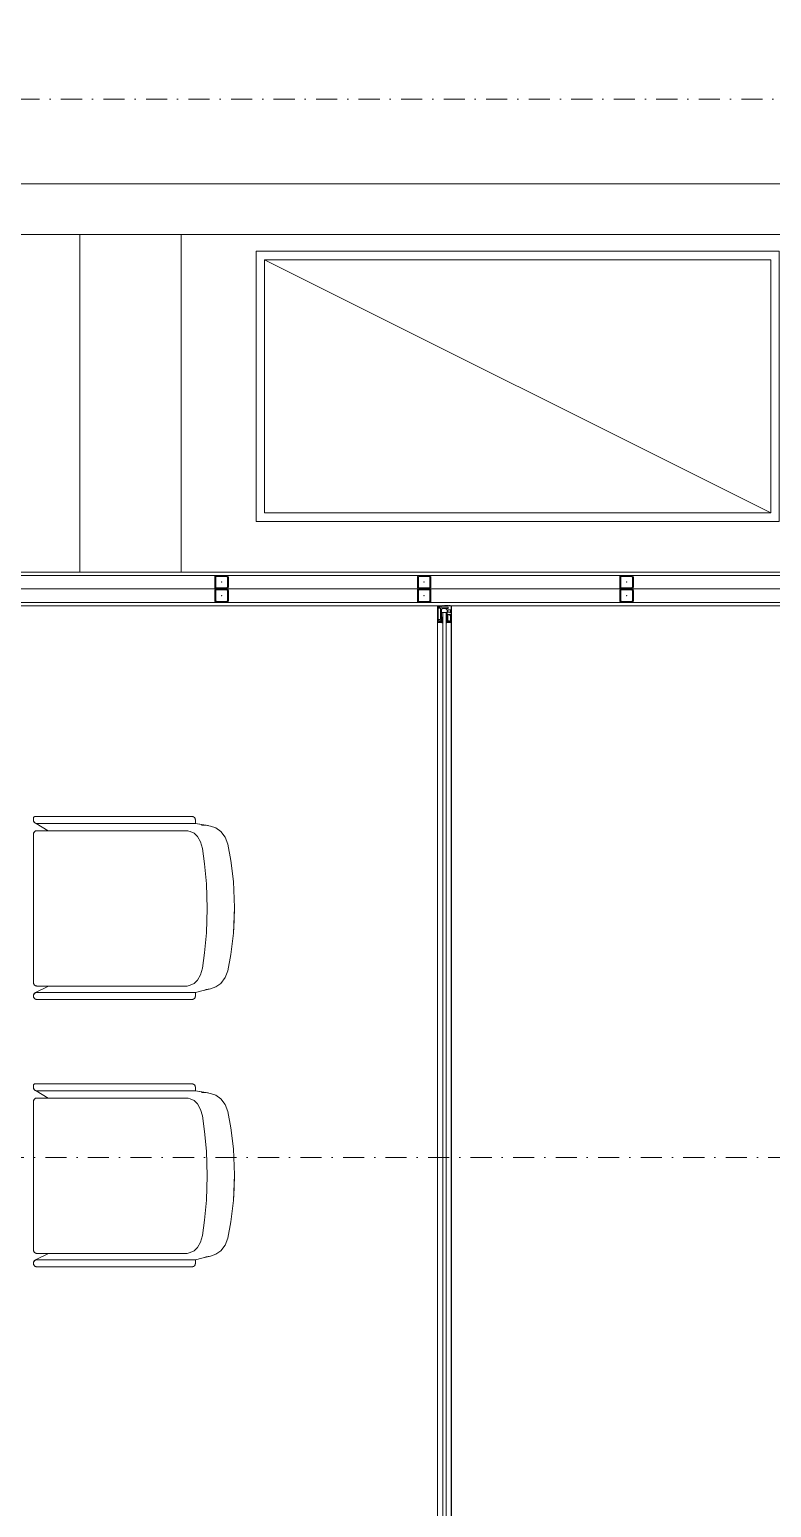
# Model space of a CAD drawing. Extents: x -1281 to 23780, y 0 to 7214.
# Drawn here: x 7372.6 to 7592.4, y 1568 to 2005.7 of the extents above; entities that cross this region are included whole.
import ezdxf

# ---------------------------------------------------------------- set-up
doc = ezdxf.new("R2010")
doc.units = 0
doc.header["$LTSCALE"] = 25
doc.header["$MEASUREMENT"] = 0
for name, pattern in [('DASHDOT2', [0.5, 0.25, -0.125, 0, -0.125]), ('DOT2', [0.125, 0, -0.125]), ('HIDDEN', [0.375, 0.25, -0.125])]:
    doc.linetypes.add(name, pattern=pattern)
doc.layers.get('0').update_dxf_attribs({"color": 9, "lineweight": 9})
for name, color, linetype, lineweight in [('0 @ 1', 9, 'Continuous', 9), ('00', 9, 'Continuous', 9), ('05', 9, 'Continuous', 9), ('06D', 9, 'Continuous', 9), ('10', 9, 'Continuous', 9), ('11', 9, 'Continuous', 9), ('15', 9, 'Continuous', 9), ('20', 9, 'DOT2', 9), ('21', 9, 'Continuous', 9), ('24', 9, 'DASHDOT2', 9), ('33', 9, 'BATTING', 9), ('35', 9, 'Continuous', 9), ('40', 9, 'Continuous', 9)]:
    doc.layers.add(name, color=color, linetype=linetype, lineweight=lineweight)
doc.linetypes.add('BATTING', pattern='A,0.0001,-0.1,[134,ltypeshp.shx,S=0.1,R=0,X=-0.1,Y=0],-0.2,[134,ltypeshp.shx,S=0.1,R=180,X=0.1,Y=0],-0.1', length=0.4001)
pattern_1 = [(225, (-604.72494, -2171.82614), (-0.0883883476, 0.0883883476), []), (135, (-604.72494, -2171.82614), (0.0883883476, 0.0883883476), [])]

# ---------------------------------------------------------------- blocks, each defined once
blk = doc.blocks.new('Group-32-1')
for p, q in [((384804.5516, 69159.371), (384804.573, 69159.3356)), ((384804.5731, 69159.3699), (384804.573, 69159.3694)), ((384804.573, 69159.3694), (384804.573, 69159.3689)), ((384804.573, 69159.3689), (384804.573, 69158.9239)), ((384804.5732, 69159.3709), (384804.5731, 69159.3704)), ((384804.5731, 69159.3704), (384804.5731, 69159.3699)), ((384804.5733, 69159.3713), (384804.5732, 69159.3709)), ((384804.5735, 69159.3718), (384804.5733, 69159.3713)), ((384804.5736, 69159.3723), (384804.5735, 69159.3718)), ((384804.5738, 69159.3727), (384804.5736, 69159.3723)), ((384804.574, 69159.3732), (384804.5738, 69159.3727)), ((384804.5742, 69159.3736), (384804.574, 69159.3732)), ((384804.5745, 69159.374), (384804.5742, 69159.3736)), ((384804.5747, 69159.3745), (384804.5745, 69159.374)), ((384804.575, 69159.3749), (384804.5747, 69159.3745)), ((384804.5753, 69159.3752), (384804.575, 69159.3749)), ((384804.5756, 69159.3756), (384804.5753, 69159.3752)), ((384804.576, 69159.376), (384804.5756, 69159.3756)), ((384804.5763, 69159.3763), (384804.576, 69159.376)), ((384804.5767, 69159.3766), (384804.5763, 69159.3763)), ((384804.5771, 69159.3769), (384804.5767, 69159.3766)), ((384804.5775, 69159.3772), (384804.5771, 69159.3769)), ((384804.5779, 69159.3775), (384804.5775, 69159.3772)), ((384804.5783, 69159.3777), (384804.5779, 69159.3775)), ((384804.5788, 69159.3779), (384804.5783, 69159.3777)), ((384804.5792, 69159.3781), (384804.5788, 69159.3779)), ((384804.5797, 69159.3783), (384804.5792, 69159.3781)), ((384804.5801, 69159.3785), (384804.5797, 69159.3783)), ((384804.5806, 69159.3786), (384804.5801, 69159.3785)), ((384804.5811, 69159.3787), (384804.5806, 69159.3786)), ((384804.5816, 69159.3788), (384804.5811, 69159.3787)), ((384804.5821, 69159.3789), (384804.5816, 69159.3788)), ((384804.5825, 69159.3789), (384804.5821, 69159.3789)), ((384804.583, 69159.3789), (384804.5825, 69159.3789)), ((384805.023, 69159.3789), (384804.583, 69159.3789)), ((384805.0235, 69159.3789), (384805.023, 69159.3789)), ((384805.024, 69159.3789), (384805.0235, 69159.3789)), ((384805.0245, 69159.3788), (384805.024, 69159.3789)), ((384805.0249, 69159.3787), (384805.0245, 69159.3788)), ((384805.0254, 69159.3786), (384805.0249, 69159.3787)), ((384805.0259, 69159.3785), (384805.0254, 69159.3786)), ((384805.0264, 69159.3783), (384805.0259, 69159.3785)), ((384805.0268, 69159.3781), (384805.0264, 69159.3783)), ((384805.0273, 69159.3779), (384805.0268, 69159.3781)), ((384805.0277, 69159.3777), (384805.0273, 69159.3779)), ((384805.0281, 69159.3775), (384805.0277, 69159.3777)), ((384805.0285, 69159.3772), (384805.0281, 69159.3775)), ((384805.029, 69159.3769), (384805.0285, 69159.3772)), ((384805.0293, 69159.3766), (384805.029, 69159.3769)), ((384805.0297, 69159.3763), (384805.0293, 69159.3766)), ((384805.0301, 69159.376), (384805.0297, 69159.3763)), ((384805.0304, 69159.3756), (384805.0301, 69159.376)), ((384805.0307, 69159.3752), (384805.0304, 69159.3756)), ((384805.031, 69159.3749), (384805.0307, 69159.3752)), ((384805.0313, 69159.3745), (384805.031, 69159.3749)), ((384805.0316, 69159.374), (384805.0313, 69159.3745)), ((384805.0318, 69159.3736), (384805.0316, 69159.374)), ((384805.032, 69159.3732), (384805.0318, 69159.3736)), ((384805.0322, 69159.3727), (384805.032, 69159.3732)), ((384805.0324, 69159.3723), (384805.0322, 69159.3727)), ((384805.0326, 69159.3718), (384805.0324, 69159.3723)), ((384805.0327, 69159.3713), (384805.0326, 69159.3718)), ((384805.0328, 69159.3709), (384805.0327, 69159.3713)), ((384805.0329, 69159.3704), (384805.0328, 69159.3709)), ((384805.0329, 69159.3699), (384805.0329, 69159.3704)), ((384805.033, 69159.3694), (384805.0329, 69159.3699)), ((384805.0521, 69159.3725), (384805.033, 69159.3345)), ((384805.033, 69159.3689), (384805.033, 69159.3694)), ((384805.033, 69158.9322), (384805.033, 69159.3689)), ((384805.033, 69158.9322), (384805.033, 69158.9322)), ((384804.5516, 69158.8992), (384804.558, 69158.8616)), ((384805.0524, 69158.8992), (384805.0423, 69158.8616))]:
    blk.add_line(p, q)
at = {"flags": 128}
for points in [[(384804.5309, 69158.9092), (384804.5309, 69158.9087), (384804.531, 69158.9082), (384804.531, 69158.9077), (384804.5311, 69158.9072), (384804.5312, 69158.9068), (384804.5314, 69158.9063), (384804.5315, 69158.9058), (384804.5317, 69158.9054), (384804.5319, 69158.9049), (384804.5321, 69158.9045), (384804.5324, 69158.904), (384804.5326, 69158.9036), (384804.5329, 69158.9032), (384804.5332, 69158.9028), (384804.5335, 69158.9025), (384804.5339, 69158.9021), (384804.5342, 69158.9018), (384804.5346, 69158.9015), (384804.535, 69158.9012), (384804.5354, 69158.9009), (384804.5358, 69158.9006), (384804.5362, 69158.9004), (384804.5367, 69158.9001), (384804.5371, 69158.8999), (384804.5376, 69158.8998), (384804.538, 69158.8996), (384804.5385, 69158.8995), (384804.539, 69158.8994), (384804.5395, 69158.8993), (384804.54, 69158.8992), (384804.5404, 69158.8992), (384804.5409, 69158.8992), (384804.5516, 69158.8992), (384804.5516, 69159.3689), (384804.5516, 69159.3694), (384804.5516, 69159.3699), (384804.5515, 69159.3704), (384804.5515, 69159.3709), (384804.5513, 69159.3713), (384804.5512, 69159.3718), (384804.5511, 69159.3723), (384804.5509, 69159.3727), (384804.5507, 69159.3732), (384804.5505, 69159.3736), (384804.5502, 69159.374), (384804.55, 69159.3745), (384804.5497, 69159.3749), (384804.5494, 69159.3752), (384804.5491, 69159.3756), (384804.5487, 69159.376), (384804.5484, 69159.3763), (384804.548, 69159.3766), (384804.5476, 69159.3769), (384804.5472, 69159.3772), (384804.5468, 69159.3775), (384804.5464, 69159.3777), (384804.5459, 69159.3779), (384804.5455, 69159.3781), (384804.545, 69159.3783), (384804.5445, 69159.3785), (384804.5441, 69159.3786), (384804.5436, 69159.3787), (384804.5431, 69159.3788), (384804.5426, 69159.3789), (384804.5421, 69159.3789), (384804.5416, 69159.3789), (384804.5359, 69159.3789), (384804.5357, 69159.3789), (384804.5354, 69159.3789), (384804.5352, 69159.3788), (384804.535, 69159.3788), (384804.5347, 69159.3788), (384804.5345, 69159.3787), (384804.5343, 69159.3786), (384804.534, 69159.3785), (384804.5338, 69159.3784), (384804.5336, 69159.3783), (384804.5334, 69159.3782), (384804.5332, 69159.3781), (384804.533, 69159.3779), (384804.5328, 69159.3778), (384804.5326, 69159.3776), (384804.5324, 69159.3774), (384804.5322, 69159.3773), (384804.5321, 69159.3771), (384804.5319, 69159.3769), (384804.5318, 69159.3767), (384804.5316, 69159.3765), (384804.5315, 69159.3763), (384804.5314, 69159.376), (384804.5313, 69159.3758), (384804.5312, 69159.3756), (384804.5312, 69159.3754), (384804.5311, 69159.3751), (384804.531, 69159.3749), (384804.531, 69159.3746), (384804.531, 69159.3744), (384804.5309, 69159.3741), (384804.5309, 69159.3739), (384804.5309, 69158.9092)], [(384805.0521, 69158.8992), (384805.0628, 69158.8992), (384805.0633, 69158.8992), (384805.0638, 69158.8992), (384805.0642, 69158.8993), (384805.0647, 69158.8994), (384805.0652, 69158.8995), (384805.0657, 69158.8996), (384805.0661, 69158.8998), (384805.0666, 69158.8999), (384805.0671, 69158.9001), (384805.0675, 69158.9004), (384805.0679, 69158.9006), (384805.0683, 69158.9009), (384805.0687, 69158.9012), (384805.0691, 69158.9015), (384805.0695, 69158.9018), (384805.0698, 69158.9021), (384805.0702, 69158.9025), (384805.0705, 69158.9028), (384805.0708, 69158.9032), (384805.0711, 69158.9036), (384805.0714, 69158.904), (384805.0716, 69158.9045), (384805.0718, 69158.9049), (384805.072, 69158.9054), (384805.0722, 69158.9058), (384805.0723, 69158.9063), (384805.0725, 69158.9068), (384805.0726, 69158.9072), (384805.0727, 69158.9077), (384805.0727, 69158.9082), (384805.0728, 69158.9087), (384805.0728, 69158.9092), (384805.0728, 69159.3689), (384805.0728, 69159.3694), (384805.0727, 69159.3699), (384805.0727, 69159.3704), (384805.0726, 69159.3709), (384805.0725, 69159.3713), (384805.0723, 69159.3718), (384805.0722, 69159.3723), (384805.072, 69159.3727), (384805.0718, 69159.3732), (384805.0716, 69159.3736), (384805.0714, 69159.374), (384805.0711, 69159.3745), (384805.0708, 69159.3749), (384805.0705, 69159.3752), (384805.0702, 69159.3756), (384805.0698, 69159.376), (384805.0695, 69159.3763), (384805.0691, 69159.3766), (384805.0687, 69159.3769), (384805.0683, 69159.3772), (384805.0679, 69159.3775), (384805.0675, 69159.3777), (384805.0671, 69159.3779), (384805.0666, 69159.3781), (384805.0661, 69159.3783), (384805.0657, 69159.3785), (384805.0652, 69159.3786), (384805.0647, 69159.3787), (384805.0642, 69159.3788), (384805.0638, 69159.3789), (384805.0633, 69159.3789), (384805.0628, 69159.3789), (384805.0621, 69159.3789), (384805.0616, 69159.3789), (384805.0611, 69159.3789), (384805.0606, 69159.3788), (384805.0601, 69159.3787), (384805.0596, 69159.3786), (384805.0592, 69159.3785), (384805.0587, 69159.3783), (384805.0582, 69159.3781), (384805.0578, 69159.3779), (384805.0574, 69159.3777), (384805.0569, 69159.3775), (384805.0565, 69159.3772), (384805.0561, 69159.3769), (384805.0557, 69159.3766), (384805.0554, 69159.3763), (384805.055, 69159.376), (384805.0547, 69159.3756), (384805.0543, 69159.3752), (384805.054, 69159.3749), (384805.0538, 69159.3745), (384805.0535, 69159.374), (384805.0533, 69159.3736), (384805.053, 69159.3732), (384805.0528, 69159.3727), (384805.0527, 69159.3723), (384805.0525, 69159.3718), (384805.0524, 69159.3713), (384805.0523, 69159.3709), (384805.0522, 69159.3704), (384805.0521, 69159.3699), (384805.0521, 69159.3694), (384805.0521, 69159.3689), (384805.0521, 69158.8992)]]:
    blk.add_lwpolyline(points, close=True, dxfattribs=at)
for points in [[(384804.5309, 69158.9092, 0.414214), (384804.5409, 69158.8992), (384804.5516, 69158.8992), (384804.5516, 69159.3689, 0.414214), (384804.5416, 69159.3789), (384804.5359, 69159.3789, 0.414214), (384804.5309, 69159.3739)], [(384805.0521, 69158.8992), (384805.0628, 69158.8992, 0.414214), (384805.0728, 69158.9092), (384805.0728, 69159.3689, 0.414214), (384805.0628, 69159.3789), (384805.0621, 69159.3789, 0.414214), (384805.0521, 69159.3689)]]:
    blk.add_lwpolyline(points, format="xyb", close=True, dxfattribs=at)
blk.add_lwpolyline([(384805.033, 69158.9322), (384805.033, 69159.3689, 0.414214), (384805.023, 69159.3789), (384804.583, 69159.3789, 0.414214), (384804.573, 69159.3689), (384804.573, 69158.9239), (384804.5738, 69158.9202)], format="xyb", dxfattribs=at)
for points in [[(384804.573, 69158.9322), (384804.573, 69158.9239), (384804.5752, 69158.9142), (384804.5804, 69158.903), (384804.5903, 69158.8926), (384804.6064, 69158.8839), (384804.6258, 69158.8783), (384804.6716, 69158.8721), (384804.7307, 69158.8665), (384804.803, 69158.8644)], [(384805.033, 69158.9322), (384805.033, 69158.9239), (384805.0308, 69158.9142), (384805.0256, 69158.903), (384805.0157, 69158.8926), (384804.9996, 69158.8839), (384804.9803, 69158.8783), (384804.9344, 69158.8721), (384804.8753, 69158.8665), (384804.803, 69158.8644)], [(384804.5569, 69158.8806), (384804.5569, 69158.8686), (384804.5592, 69158.8546), (384804.5647, 69158.8386), (384804.5752, 69158.8236), (384804.5922, 69158.8111), (384804.6127, 69158.8031), (384804.6612, 69158.7941), (384804.7237, 69158.7861), (384804.8002, 69158.7831)], [(384805.0434, 69158.8658), (384805.0434, 69158.8686), (384805.0412, 69158.8546), (384805.0357, 69158.8386), (384805.0252, 69158.8236), (384805.0082, 69158.8111), (384804.9877, 69158.8031), (384804.9392, 69158.7941), (384804.8767, 69158.7861), (384804.8002, 69158.7831)]]:
    blk.add_lwpolyline(points, dxfattribs=at)
at = {"layer": '40'}
blk.add_lwpolyline([(384805.023, 69159.3789), (384804.583, 69159.3789, 0.414214), (384804.573, 69159.3689), (384804.573, 69159.3366), (384804.573, 69159.3356), (384804.5516, 69159.371), (384804.551, 69159.3725, 0.309775), (384804.5416, 69159.3789), (384804.5359, 69159.3789, 0.413784), (384804.5309, 69159.3739), (384804.5309, 69158.9092, 0.414214), (384804.5409, 69158.8992), (384804.5516, 69158.8992), (384804.5569, 69158.8686), (384804.5592, 69158.8546), (384804.5647, 69158.8386), (384804.5752, 69158.8236), (384804.5922, 69158.8111), (384804.6127, 69158.8031), (384804.6612, 69158.7941), (384804.7237, 69158.7861), (384804.8002, 69158.7831), (384804.8384, 69158.7846), (384804.8767, 69158.7861), (384804.9392, 69158.7941), (384804.9877, 69158.8031), (384805.0082, 69158.8111), (384805.0252, 69158.8236), (384805.0357, 69158.8386), (384805.0412, 69158.8546), (384805.0473, 69158.8804), (384805.0524, 69158.8992), (384805.0628, 69158.8992, 0.414214), (384805.0728, 69158.9092), (384805.0728, 69159.3689, 0.781144), (384805.0521, 69159.3725), (384805.033, 69159.3345), (384805.033, 69159.3689, 0.407263), (384805.0232, 69159.3789)], format="xyb", close=True, dxfattribs=at)
blk = doc.blocks.new('Prf-40x40')
for points in [[(1.5, -2), (-1.5, -2, -0.414214), (-2, -1.5), (-2, 1.5, -0.414214), (-1.5, 2), (1.5, 2, -0.414214), (2, 1.5), (2, -1.5, -0.414214)], [(1.5, -1.7), (-1.5, -1.7, -0.414214), (-1.7, -1.5), (-1.7, 1.5, -0.414214), (-1.5, 1.7), (1.5, 1.7, -0.414214), (1.7, 1.5), (1.7, -1.5, -0.414214)]]:
    blk.add_lwpolyline(points, format="xyb", close=True)
blk.add_point((0, 0))
blk = doc.blocks.new('p-strahle-alüminyumdoğramaprofili')
at = {"layer": '10'}
h = blk.add_hatch(dxfattribs=at)
h.set_pattern_fill('NET', color=256, angle=315, style=0)
h.set_pattern_definition(pattern_1)
h.paths.add_polyline_path([(-4.62, 2.65), (-4.68, 2.65), (-4.72, 2.75), (-4.72, 2.8), (-4.69, 2.8), (-4.69, 2.92), (-4.98, 2.92), (-4.98, 2.8), (-4.95, 2.8), (-4.99, 2.65), (-5.08, 2.66), (-5.25, 2.28), (-5.14, 2.28), (-5.14, 2.33), (-4.98, 2.52, 0.2599), (-4.9, 2.28), (-4.66, 2.28, 0.382682)])
h.paths.add_polyline_path([(-4.86, 2.52), (-4.67, 2.52, -2.16717)], flags=16)
h = blk.add_hatch(dxfattribs=at)
h.set_pattern_fill('NET', color=256, angle=315, style=0)
h.set_pattern_definition(pattern_1)
h.paths.add_polyline_path([(-4.62, 0.88), (-4.68, 0.88), (-4.72, 0.77), (-4.72, 0.73), (-4.69, 0.73), (-4.69, 0.6), (-4.98, 0.6), (-4.98, 0.73), (-4.95, 0.73), (-4.99, 0.88), (-5.08, 0.87), (-5.25, 1.24), (-5.14, 1.24), (-5.14, 1.2), (-4.98, 1.01, -0.2599), (-4.9, 1.24), (-4.66, 1.24, -0.382682)])
h.paths.add_polyline_path([(-4.86, 1), (-4.67, 1, 2.16717)], flags=16)
h = blk.add_hatch(dxfattribs=at)
h.set_pattern_fill('NET', color=256, angle=315, style=0)
h.set_pattern_definition([(225, (-608.45214, -2173.53612), (-0.0883883476, 0.0883883476), []), (135, (-608.45214, -2173.53612), (0.0883883476, 0.0883883476), [])])
h.paths.add_polyline_path([(-3.45, 2.28), (-3.45, 2.57), (-4.49, 2.57), (-4.49, 2.28)])
h = blk.add_hatch(dxfattribs=at)
h.set_pattern_fill('NET', color=256, angle=315, style=0)
h.set_pattern_definition([(225, (-608.45214, -2180.04526), (-0.0883883476, 0.0883883476), []), (135, (-608.45214, -2180.04526), (0.0883883476, 0.0883883476), [])])
h.paths.add_polyline_path([(-3.45, 0.93), (-3.45, 1.24), (-4.49, 1.24), (-4.49, 0.93)])
h = blk.add_hatch(dxfattribs=at)
h.set_pattern_fill('NET', color=256, angle=315, style=0)
h.set_pattern_definition([(225, (-629.50454, -2177.58922), (-0.0883883476, 0.0883883476), []), (135, (-629.50454, -2177.58922), (0.0883883476, 0.0883883476), [])])
h.paths.add_polyline_path([(0, 0.68), (0, 1.75), (-0.18, 1.75), (-0.18, 0.68)])
for points in [[(-5.08, 2.66), (-5.25, 2.28)], [(-5.09, 0.88), (-5.25, 1.24)], [(-4.98, 2.52), (-5.14, 2.33), (-5.14, 2.28)], [(-4.98, 1.01), (-5.14, 1.2), (-5.14, 1.24)], [(-4.92, 3.6), (-4.92, 3.16), (-4.61, 3.16), (-4.61, 2.87), (-4.52, 2.87), (-4.62, 2.65), (-4.68, 2.65), (-4.72, 2.75), (-4.72, 2.8), (-4.69, 2.8), (-4.69, 3.05), (-4.98, 3.05), (-4.98, 2.8), (-4.95, 2.8), (-4.99, 2.65), (-5.08, 2.66), (-5.07, 3.76), (-0.11, 3.76)], [(-4.69, 2.92), (-4.98, 2.92)], [(-4.71, 0.6), (-4.98, 0.6)], [(-2.83, 0.2), (-2.67, 0.2), (-2.67, -0.04), (-4.87, -0.04), (-4.87, 0.19), (-4.57, 0.19), (-4.57, 0.73), (-2.67, 0.73)], [(-4.52, 2.87), (-4.49, 2.87), (-4.49, 2.26)], [(-4.49, 0.93), (-4.49, 0.93), (-4.49, 1.26)], [(-3.45, 2.26), (-3.45, 2.57)], [(-3.45, 1.26), (-3.45, 0.93)], [(-2.08, 0.93), (-2.08, 2.57)], [(-0.18, 0.68), (0, 0.68), (0, 1.75)], [(-0.18, 1.75), (0, 1.75)]]:
    blk.add_lwpolyline(points, dxfattribs=at)
for points in [[(-0.18, 2.74), (-0.18, 2.21), (0, 2.21), (0, 2.08), (-0.18, 2.08), (-0.18, 0.43), (0, 0.43), (0, 0), (-0.12, 0), (-0.12, -0.24), (-5.09, -0.24), (-5.09, 0.88), (-4.98, 0.88), (-4.94, 0.7), (-4.99, 0.7), (-4.99, 0.33), (-4.71, 0.33), (-4.71, 0.88), (-4.56, 0.88), (-4.52, 0.93), (-1.28, 0.93), (-1.2, 1.22), (-0.9, 1.22), (-0.9, 0.62), (-0.58, 0.62), (-0.58, 2.74)], [(-2.03, 0.78), (-1.35, 0.78), (-1.35, 0.08), (-1.28, 0.04), (-1.28, -0.04), (-2.09, -0.04), (-2.09, 0.1), (-2.03, 0.15)]]:
    blk.add_lwpolyline(points, close=True, dxfattribs=at)
for points in [[(-0.57, 3.26), (-0.57, 3.62), (-4.89, 3.62), (-4.89, 3.65, 0.561743), (-4.97, 3.66, 0.595966), (-4.92, 3.6, -2.204878)], [(-4.67, 2.52), (-4.86, 2.52, 1)], [(-4.67, 1), (-4.86, 1, -1)], [(-4.61, 2.87), (-4.49, 3.45, -0.833203), (-4.18, 3.44, -0.447088)], [(-4.49, 2.57), (-1.23, 2.57, -0.414214), (-0.9, 2.25), (-0.9, 1.22)], [(-4.18, 3.44), (-4.18, 2.99, 0.414214), (-4.07, 2.89), (-0.82, 2.89), (-0.82, 3.62)], [(-2.67, 0.73), (-2.67, 0.32), (-2.83, 0.32, 1), (-2.83, 0.2, -1)], [(-0.11, 3.76), (-0.11, 3.62), (-0.45, 3.62), (-0.45, 3.14, -1), (-0.66, 3.14)], [(-0.66, 3.14, -0.305404), (-0.57, 3.26, -5.773092)]]:
    blk.add_lwpolyline(points, format="xyb", dxfattribs=at)
for centre, radius, start, end in [((-4.73, 2.47), 0.253, 168.6676, 234.1258), ((-4.73, 1.06), 0.253, 125.8742, 191.3324), ((-4.77, 2.44), 0.125, 139.5402, 40.4598), ((-4.77, 1.08), 0.125, 319.5402, 220.4598), ((-4.84, 2.48), 0.273, 305.9738, 36.4289), ((-4.84, 1.04), 0.273, 323.5711, 54.0262)]:
    blk.add_arc(centre, radius, start, end, dxfattribs=at)
blk = doc.blocks.new('*U282')
at = {"layer": '06D'}
for points in [[(4.95, 4), (369.1, 4)], [(4.95, 0), (369.09, 0)]]:
    blk.add_lwpolyline(points, dxfattribs=at)
at = {"layer": '15'}
for points in [[(1.96, 2.5), (372.09, 2.5)], [(372.09, 1.5), (1.96, 1.5)]]:
    blk.add_lwpolyline(points, dxfattribs=at)
at = {"layer": '0 @ 1', "linetype": 'Continuous', "xscale": -1}
blk.add_blockref('p-strahle-alüminyumdoğramaprofili', (-0.12, 0.24), dxfattribs=at)
at = {"layer": '0 @ 1', "linetype": 'Continuous'}
blk.add_blockref('p-strahle-alüminyumdoğramaprofili', (374.17, 0.24), dxfattribs=at)

msp = doc.modelspace()

# ---------------------------------------------------------------- linework, layer by layer
at = {"layer": '00'}
msp.add_lwpolyline([(7207.5, 1945), (7827.5, 1945), (7827.5, 1960), (7207.5, 1960)], close=True, dxfattribs=at)
at = {"layer": '06D'}
msp.add_line((7442.25, 1937.5), (7592.25, 1862.5), dxfattribs=at)
for points in [[(7387.5, 1845), (7387.5, 1945)], [(7417.5, 1845), (7417.5, 1945)], [(7129.5, 1840), (7898.61, 1840), (7904.5, 1840), (7904.5, 1846.13), (7904.5, 1943)]]:
    msp.add_lwpolyline(points, dxfattribs=at)
for points in [[(7594.75, 1860), (7439.75, 1860), (7439.75, 1940), (7594.75, 1940)], [(7592.25, 1862.5), (7442.25, 1862.5), (7442.25, 1937.5), (7592.25, 1937.5)]]:
    msp.add_lwpolyline(points, close=True, dxfattribs=at)
at = {"layer": '11'}
for points in [[(7126.5, 1836), (7908.5, 1836), (7908.5, 1945)], [(7127.5, 1835), (7909.5, 1835), (7909.5, 1945), (7899.5, 1945), (7899.5, 1845), (7127.5, 1845)], [(7900.5, 1944), (7900.5, 1844), (7127.5, 1844)]]:
    msp.add_lwpolyline(points, dxfattribs=at)
at = {"layer": '20', "linetype": 'HIDDEN', "lineweight": 0}
for points in [[(7497.5, 1433.22, -0.101512), (9968.66, 2228.47, -0.101512)], [(7129.5, 979.76, -0.152644), (10705.5, 2076.19, -0.10573)]]:
    msp.add_lwpolyline(points, format="xyb", dxfattribs=at)
at = {"layer": '21', "linetype": 'DASHDOT2'}
msp.add_lwpolyline([(6835.48, 1671.62), (10934.42, 1671.62)], dxfattribs=at)
at = {"layer": '24'}
msp.add_lwpolyline([(6827.5, 1985), (11027.5, 1985)], dxfattribs=at)
at = {"layer": '33', "ltscale": 0.4}
msp.add_lwpolyline([(7129.5, 1840), (7898.61, 1840), (7904.5, 1840), (7904.5, 1846.13), (7904.5, 1943)], dxfattribs=at)
at = {"layer": '35'}
msp.add_lwpolyline([(10004.84, 1897.89, 0.099521), (7703.07, 1167.17), (7703.07, 1167.17), (7647.15, 1268.13, 0.006902), (7497.58, 1182.57), (7497.58, 1835), (7909.5, 1835), (7909.5, 2075), (7894.5, 2075), (7894.5, 2325), (7909.5, 2325), (7909.5, 2483.5), (7895.44, 2489.8), (7892.5, 2489.8), (7892.5, 2570.2), (7895.5, 2570.2), (7909.5, 2576.5), (7909.5, 2652), (7890.5, 2652), (7890.5, 2768), (7909.5, 2768), (7909.5, 2803), (8525.5, 2803)], format="xyb", dxfattribs=at)
msp.add_lwpolyline([(7497.5, 1835), (7497.5, 1182.71), (7497.58, 1182.57, 0.017498), (7129.5, 947.48), (7129.5, 1835)], format="xyb", close=True, dxfattribs=at)

# ---------------------------------------------------------------- block references
at = {"linetype": 'Continuous', "xscale": -1, "rotation": 90}
msp.add_blockref('*U282', (7497.5, 1835), dxfattribs=at)
at = {"layer": '05', "color": 7, "extrusion": (0, 0, -1), "xscale": 100, "yscale": 100, "zscale": -100, "rotation": 270}
for p in [(-6923311.64, 38482225.69), (-6923311.64, 38482146.51)]:
    msp.add_blockref('Group-32-1', p, dxfattribs=at)
at = {"layer": '10', "xscale": -1}
for p in [(7429.5, 1842), (7489.5, 1842), (7549.5, 1842), (7429.5, 1838), (7489.5, 1838), (7549.5, 1838)]:
    msp.add_blockref('Prf-40x40', p, dxfattribs=at)

doc.saveas('drawing.dxf')
